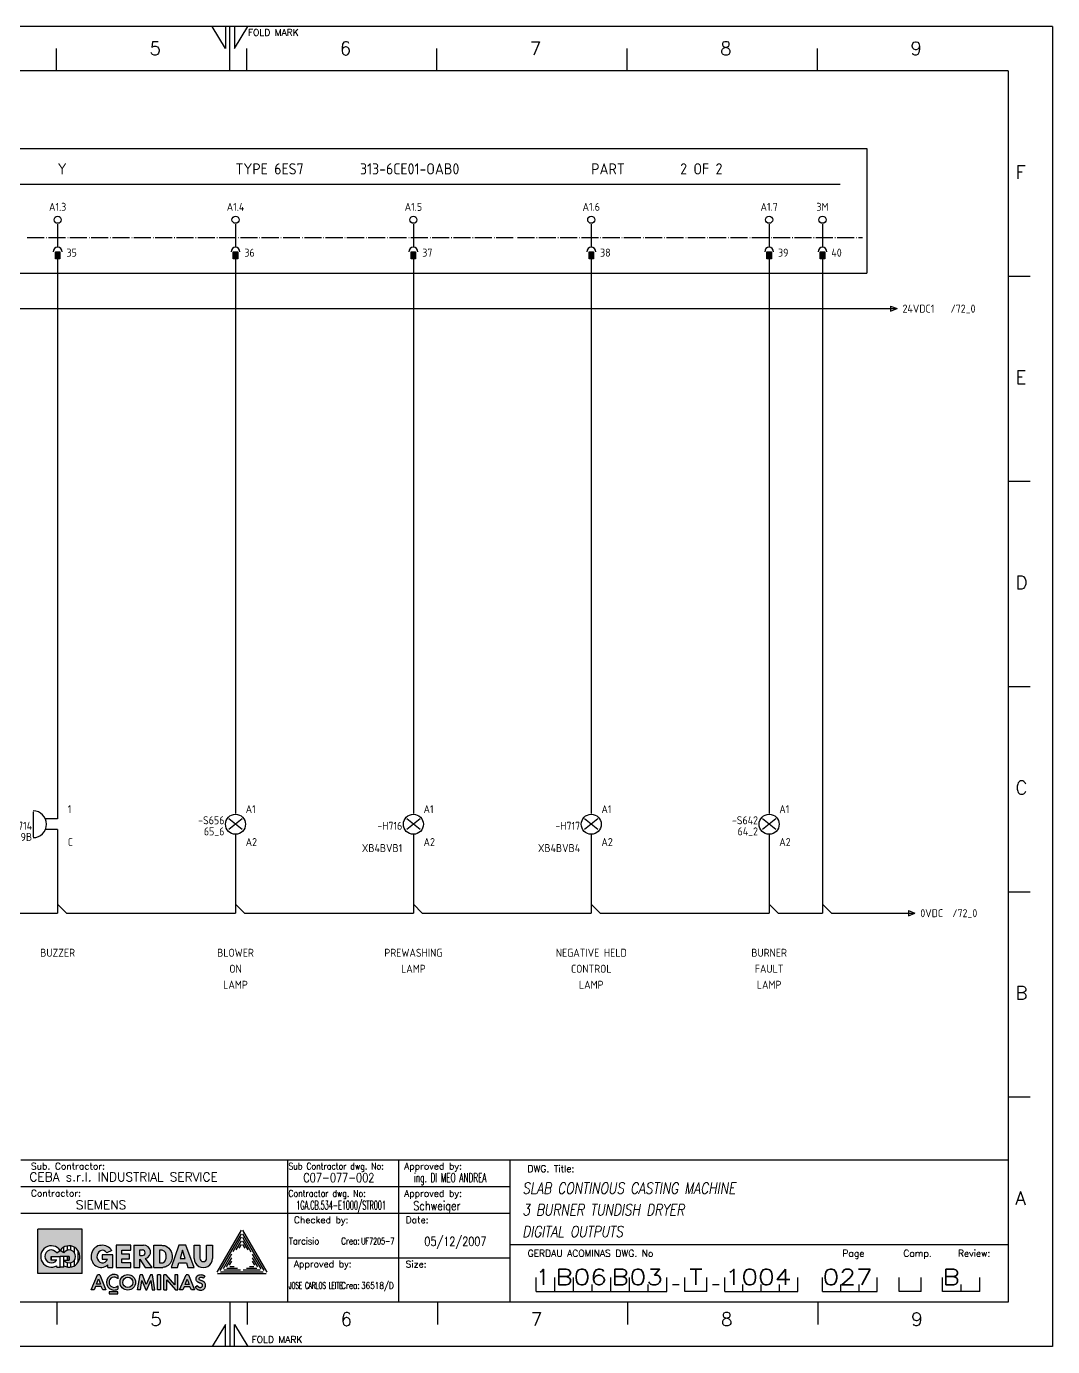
# Model space of a CAD drawing. Extents: x 520 to 940, y 6 to 303.
# Drawn here: x 709.4 to 940.2, y 6.5 to 303.5 of the extents above; entities that cross this region are included whole.
import ezdxf
from ezdxf.enums import TextEntityAlignment as Align

# ---------------------------------------------------------------- set-up
doc = ezdxf.new("R2010")
doc.units = 0
doc.header["$LTSCALE"] = 25
doc.header["$MEASUREMENT"] = 0
doc.linetypes.add('EPLANLINE7', pattern=[0])
doc.layers.get('0').update_dxf_attribs({"linetype": 'CONTINUOUS'})
for name, color, linetype in [('AUTOCONNECTING', 2, 'CONTINUOUS'), ('DESIG_', 3, 'CONTINUOUS'), ('FORM_1', 7, 'CONTINUOUS'), ('FORM_2', 4, 'CONTINUOUS'), ('FORM_3', 6, 'CONTINUOUS'), ('FORM_4', 1, 'CONTINUOUS'), ('MORSETTI', 7, 'CONTINUOUS'), ('RIF_', 7, 'CONTINUOUS'), ('SEF', 5, 'CONTINUOUS'), ('SIMBOLO', 4, 'CONTINUOUS'), ('TESTI', 7, 'CONTINUOUS'), ('TESTO', 5, 'CONTINUOUS')]:
    doc.layers.add(name, color=color, linetype=linetype)
doc.styles.add('ROMANS', font='romans.shx', dxfattribs={"width": 0.7, "oblique": 10, "height": 4})
doc.styles.get("Standard").update_dxf_attribs({"font": 'isocp.shx'})

# ---------------------------------------------------------------- blocks, each defined once
blk = doc.blocks.new('Format A3')
at = {"layer": 'FORM_1'}
h = blk.add_hatch(color=256, dxfattribs=at)
edge = h.paths.add_edge_path()
edge.add_line((217.87, 22.79), (217.87, 17.78))
edge.add_line((217.87, 17.78), (219.92, 17.78))
edge.add_spline(control_points=[(219.92, 17.78), (220.24, 17.85), (220.98, 18), (221.84, 18.93), (222.13, 20.2), (221.81, 21.63), (220.8, 22.71), (219.89, 22.77), (219.58, 22.79)], knot_values=[0, 0, 0, 0, 0.968333, 2.238245, 3.514092, 4.752916, 6.526982, 7.43734, 7.43734, 7.43734, 7.43734], degree=3, periodic=0)
edge.add_line((219.58, 22.79), (217.87, 22.79))
edge = h.paths.add_edge_path(flags=16)
edge.add_spline(control_points=[(219.59, 21.67), (219.7, 21.66), (220.06, 21.63), (220.6, 21.16), (220.68, 20.32), (220.63, 19.48), (220.1, 18.85), (219.69, 18.84), (219.58, 18.84)], knot_values=[0, 0, 0, 0, 0.326882, 1.089251, 1.872602, 2.763575, 3.625522, 3.966209, 3.966209, 3.966209, 3.966209], degree=3, periodic=0)
edge.add_line((219.58, 18.84), (219.17, 18.84))
edge.add_line((219.17, 18.84), (219.17, 21.67))
edge.add_line((219.17, 21.67), (219.59, 21.67))
h.paths.add_polyline_path([(223.55, 22.79), (221.81, 17.78), (223.19, 17.78), (223.48, 18.84), (225.23, 18.84), (225.54, 17.78), (226.94, 17.78), (225.11, 22.79)])
h.paths.add_polyline_path([(224.33, 21.67), (224.94, 19.81), (223.79, 19.81)], flags=16)
h.paths.add_polyline_path([(228.25, 22.79), (226.96, 22.79), (226.97, 19.8, 0.995265), (231.07, 19.81), (231.07, 22.79), (229.77, 22.79), (229.77, 19.87, -1), (228.25, 19.87)])
h.paths.add_polyline_path([(215.57, 22.79), (213.43, 22.79), (213.43, 17.78), (214.72, 17.78), (214.72, 19.66), (215.93, 17.78), (217.52, 17.78), (216.02, 19.84, 0.906396)])
h.paths.add_polyline_path([(215.29, 20.49), (214.72, 20.5), (214.72, 21.75), (215.31, 21.75, -1.017604)], flags=16)
h.paths.add_polyline_path([(209.42, 22.79), (209.42, 17.78), (212.73, 17.78), (212.73, 18.83), (210.73, 18.83), (210.73, 19.76), (212.41, 19.76), (212.41, 20.8), (210.73, 20.8), (210.73, 21.67), (212.73, 21.67), (212.73, 22.79)])
edge = h.paths.add_edge_path()
edge.add_ellipse((206.05, 20.28), major_axis=(0, -2.49), ratio=0.91559, start_angle=180.5657, end_angle=401.2517)
edge.add_line((207.56, 18.41), (207.56, 17.78))
edge.add_line((207.56, 17.78), (208.68, 17.78))
edge.add_line((208.68, 17.78), (208.68, 20.66))
edge.add_line((208.68, 20.66), (206.26, 20.66))
edge.add_line((206.26, 20.66), (206.26, 19.69))
edge.add_line((206.26, 19.69), (207.49, 19.69))
edge.add_ellipse((206.34, 20.25), major_axis=(0, -1.41), ratio=0.88785, start_angle=126.9107, end_angle=426.8029, ccw=False)
edge.add_line((207.34, 21.09), (208.41, 21.6))
edge.add_arc((206.36, 20.45), 2.34, 29.2872, 98.191)
h.paths.add_polyline_path([(205.74, 16.12), (205.19, 16.12), (203.77, 12.78), (204.46, 12.78), (204.76, 13.48), (206.07, 13.48), (206.44, 12.78), (207.11, 12.79)])
h.paths.add_polyline_path([(205.46, 15.22), (205.93, 14.01), (204.97, 14.01)], flags=16)
h.paths.add_polyline_path([(209.78, 12.92), (209.78, 13.66, -2.423597), (209.78, 15.28), (209.78, 16.02, 1.652966)])
h.paths.add_polyline_path([(210.29, 14.45, 1), (213.8, 14.45, 1)])
h.paths.add_polyline_path([(213.19, 14.45, -1), (210.89, 14.45, -1)], flags=16)
h.paths.add_polyline_path([(215.31, 16.12), (214.82, 16.12), (214.22, 12.78), (214.87, 12.78), (215.21, 14.84), (216.1, 12.73), (216.28, 12.73), (217.19, 14.84), (217.49, 12.78), (218.15, 12.78), (217.6, 16.12), (217.12, 16.12), (216.2, 13.99)])
h.paths.add_polyline_path([(219.4, 16.12), (218.75, 16.12), (218.75, 12.78), (219.4, 12.78)])
h.paths.add_polyline_path([(220.16, 12.78), (220.81, 12.78), (220.81, 15.04), (222.79, 12.78), (223.3, 12.78), (223.3, 16.12), (222.65, 16.12), (222.65, 13.88), (220.68, 16.12), (220.16, 16.12)])
h.paths.add_polyline_path([(225.66, 16.12), (225.13, 16.12), (223.7, 12.77), (224.39, 12.77), (224.69, 13.47), (226, 13.47), (226.37, 12.77), (227.04, 12.77)])
h.paths.add_polyline_path([(225.39, 15.2), (225.86, 14), (224.9, 14)], flags=16)
edge = h.paths.add_edge_path()
edge.add_spline(control_points=[(229.42, 15.81), (229.38, 15.84), (229.32, 15.89), (229.21, 15.96), (229.1, 16.02), (228.95, 16.09), (228.79, 16.14), (228.58, 16.18), (228.37, 16.18), (228.14, 16.15), (227.97, 16.08), (227.8, 16), (227.66, 15.88), (227.54, 15.75), (227.47, 15.59), (227.4, 15.42), (227.39, 15.24), (227.4, 15.04), (227.44, 14.85), (227.57, 14.66), (227.73, 14.54), (227.92, 14.42), (228.08, 14.35), (228.25, 14.29), (228.42, 14.23), (228.59, 14.16), (228.73, 14.07), (228.81, 13.98), (228.85, 13.89), (228.87, 13.78), (228.86, 13.67), (228.81, 13.54), (228.72, 13.42), (228.56, 13.32), (228.37, 13.29), (228.2, 13.3), (228.07, 13.34), (227.98, 13.38), (227.9, 13.44), (227.81, 13.5), (227.72, 13.6), (227.68, 13.69), (227.64, 13.74)], knot_values=[0, 0, 0, 0, 0.129897, 0.252239, 0.381983, 0.506097, 0.749316, 0.87783, 1.167741, 1.365595, 1.552935, 1.738999, 1.918105, 2.09238, 2.269928, 2.449255, 2.632957, 2.790606, 3.065835, 3.193419, 3.483878, 3.653535, 3.853782, 4.021202, 4.182707, 4.402789, 4.570564, 4.668988, 4.759204, 4.855589, 5.007336, 5.095097, 5.270281, 5.443299, 5.63607, 5.844858, 5.950481, 6.046454, 6.146081, 6.249423, 6.351995, 6.544354, 6.544354, 6.544354, 6.544354], degree=3, periodic=0)
edge.add_line((227.64, 13.74), (227.22, 13.33))
edge.add_spline(control_points=[(227.22, 13.33), (227.25, 13.3), (227.3, 13.21), (227.44, 13.06), (227.61, 12.91), (227.84, 12.8), (228.04, 12.73), (228.25, 12.7), (228.44, 12.69), (228.72, 12.72), (228.99, 12.82), (229.25, 13.03), (229.41, 13.25), (229.53, 13.57), (229.55, 13.89), (229.48, 14.23), (229.32, 14.44), (229.15, 14.58), (228.98, 14.67), (228.78, 14.76), (228.59, 14.83), (228.39, 14.91), (228.2, 15), (228.05, 15.18), (228.07, 15.39), (228.2, 15.54), (228.35, 15.61), (228.48, 15.63), (228.66, 15.63), (228.84, 15.57), (228.98, 15.46), (229.05, 15.4), (229.08, 15.37)], knot_values=[0, 0, 0, 0, 0.131114, 0.305389, 0.623258, 0.772631, 1.083491, 1.243018, 1.425854, 1.654083, 2.072988, 2.274716, 2.662927, 2.870188, 3.280959, 3.591243, 3.888658, 4.0589, 4.248032, 4.476436, 4.699919, 4.85554, 5.137678, 5.317889, 5.513624, 5.728226, 5.888869, 5.979085, 6.142909, 6.403998, 6.552706, 6.676571, 6.676571, 6.676571, 6.676571], degree=3, periodic=0)
edge.add_line((229.08, 15.37), (229.42, 15.81))
h.paths.add_polyline_path([(207.88, 12.33), (207.88, 11.83), (209.78, 11.83), (209.79, 12.33)])
h.paths.add_polyline_path([(201.77, 26.45), (191.77, 26.45), (191.77, 16.45), (201.77, 16.45)])
h.paths.add_polyline_path([(197.64, 18.19), (197.64, 17.87), (196.84, 17.87), (196.04, 17.87), (196.04, 18.19, -2.312045), (196.84, 21.6, -2.312045)], flags=16)
h.paths.add_polyline_path([(197.64, 19.43), (198.44, 19.43), (198.44, 20.27), (196.84, 20.27), (194.84, 20.27), (194.84, 19.43), (196.04, 19.43, -3.248328), (196.05, 21.08), (196.84, 21.6), (197.62, 21.08, -3.248328)], flags=0)
for p, q in [((420, 297), (0, 297)), ((234, 292), (231, 297)), ((234, 297), (234, 292)), ((235, 287), (235, 297)), ((236, 292), (239, 297)), ((236, 297), (236, 292)), ((420, 297), (420, 0)), ((195.93, 292), (195.93, 287)), ((238.7, 292), (238.7, 287)), ((281.48, 292), (281.48, 287)), ((324.26, 292), (324.26, 287)), ((367.03, 292), (367.03, 287)), ((410, 240.83), (415, 240.83)), ((410, 194.66), (415, 194.66)), ((410, 148.5), (415, 148.5)), ((410, 102.33), (415, 102.33)), ((410, 56.17), (415, 56.17)), ((248, 30), (248, 42)), ((273, 10), (273, 42)), ((188.01, 36), (298, 36)), ((191.77, 16.45), (191.77, 26.45)), ((201.77, 26.45), (191.77, 26.45)), ((201.77, 16.45), (201.77, 26.45)), ((237.53, 26.19), (232.06, 16.71)), ((237.53, 25.39), (232.76, 17.12)), ((237.53, 24.59), (235.65, 21.33)), ((237.53, 23.79), (236.34, 21.73)), ((237.83, 26.19), (243.31, 16.71)), ((237.83, 25.39), (242.62, 17.11)), ((237.83, 24.59), (239.72, 21.33)), ((237.83, 23.79), (239.03, 21.73)), ((196.04, 21.07), (196.84, 21.6)), ((197.64, 21.07), (196.84, 21.6)), ((197.64, 21.07), (197.64, 22.35)), ((198.44, 21.68), (198.44, 22.64)), ((199.24, 21.68), (199.24, 22.64)), ((200.04, 21.11), (200.04, 22.35)), ((200.84, 18.94), (200.84, 21.6)), ((208.41, 21.6), (207.34, 21.09)), ((209.42, 22.79), (209.42, 17.78)), ((212.73, 22.79), (209.42, 22.79)), ((210.73, 20.8), (210.73, 21.67)), ((210.73, 21.67), (212.73, 21.67)), ((212.41, 20.8), (210.73, 20.8)), ((212.41, 19.76), (212.41, 20.8)), ((212.73, 21.67), (212.73, 22.79)), ((213.43, 22.79), (213.43, 17.78)), ((213.43, 22.79), (215.57, 22.79)), ((214.72, 20.5), (214.72, 21.75)), ((214.72, 21.75), (215.31, 21.75)), ((217.87, 17.78), (217.87, 22.79)), ((217.87, 22.79), (219.58, 22.79)), ((223.55, 22.79), (221.81, 17.78)), ((225.11, 22.79), (223.55, 22.79)), ((224.33, 21.67), (223.79, 19.81)), ((224.94, 19.81), (224.33, 21.67)), ((226.94, 17.78), (225.11, 22.79)), ((226.97, 19.83), (226.96, 22.79)), ((226.96, 22.79), (228.25, 22.79)), ((228.25, 22.79), (228.25, 19.87)), ((229.77, 19.87), (229.77, 22.79)), ((229.77, 22.79), (231.07, 22.79)), ((231.07, 22.79), (231.07, 19.81)), ((237.53, 22.99), (237.04, 22.13)), ((237.83, 22.99), (238.33, 22.13)), ((298, 23), (410, 23)), ((194.84, 20.27), (196.84, 20.27)), ((194.84, 20.27), (196.84, 20.27)), ((194.84, 19.43), (194.84, 20.27)), ((194.84, 20.27), (194.84, 19.43)), ((196.04, 19.43), (194.84, 19.43)), ((196.04, 17.87), (196.04, 18.19)), ((196.04, 17.87), (196.84, 17.87)), ((196.84, 17.87), (196.84, 20.27)), ((198.84, 20.27), (196.84, 20.27)), ((198.84, 20.27), (196.84, 20.27)), ((197.64, 17.87), (196.84, 17.87)), ((197.64, 17.87), (197.64, 20.27)), ((197.64, 19.43), (198.84, 19.43)), ((197.64, 17.87), (197.64, 18.19)), ((198.44, 19.43), (198.44, 20.27)), ((198.44, 17.9), (198.44, 18.86)), ((198.84, 20.27), (198.84, 19.43)), ((198.84, 19.43), (198.84, 20.27)), ((199.24, 17.9), (199.24, 18.86)), ((200.04, 18.19), (200.04, 19.43)), ((208.68, 20.66), (206.26, 20.66)), ((206.26, 20.66), (206.26, 19.69)), ((206.26, 19.69), (207.49, 19.69)), ((207.56, 17.78), (207.56, 18.41)), ((208.68, 17.78), (208.68, 20.66)), ((210.73, 18.83), (210.73, 19.76)), ((210.73, 19.76), (212.41, 19.76)), ((212.73, 18.83), (210.73, 18.83)), ((212.73, 17.78), (212.73, 18.83)), ((214.72, 20.5), (215.31, 20.49)), ((214.72, 19.66), (215.93, 17.78)), ((214.72, 17.78), (214.72, 19.66)), ((217.52, 17.78), (216.02, 19.84)), ((223.19, 17.78), (223.48, 18.84)), ((223.48, 18.84), (225.23, 18.84)), ((223.79, 19.81), (224.94, 19.81)), ((225.23, 18.84), (225.54, 17.78)), ((235.33, 20.78), (233.45, 17.52)), ((235.33, 19.98), (234.14, 17.92)), ((235.33, 19.18), (234.84, 18.32)), ((234.98, 18.05), (235.98, 18.05)), ((239.39, 18.05), (240.39, 18.05)), ((240.04, 20.78), (241.92, 17.51)), ((240.04, 19.98), (241.23, 17.91)), ((240.04, 19.18), (240.54, 18.31)), ((248, 20), (298, 20)), ((201.77, 16.45), (191.77, 16.45)), ((203.77, 12.78), (205.19, 16.12)), ((204.97, 14.01), (205.46, 15.22)), ((205.74, 16.12), (205.19, 16.12)), ((205.46, 15.22), (205.93, 14.01)), ((205.74, 16.12), (207.11, 12.79)), ((207.56, 17.78), (208.68, 17.78)), ((209.42, 17.78), (212.73, 17.78)), ((209.78, 16.02), (209.78, 15.23)), ((213.43, 17.78), (214.72, 17.78)), ((214.22, 12.78), (214.82, 16.12)), ((215.31, 16.12), (214.82, 16.12)), ((216.2, 13.99), (215.31, 16.12)), ((215.93, 17.78), (217.52, 17.78)), ((217.12, 16.12), (216.2, 13.99)), ((217.6, 16.12), (217.12, 16.12)), ((218.15, 12.78), (217.6, 16.12)), ((217.87, 17.78), (219.92, 17.78)), ((218.75, 12.78), (218.75, 16.12)), ((219.4, 16.12), (218.75, 16.12)), ((219.4, 16.12), (219.4, 12.78)), ((220.16, 12.79), (220.16, 16.12)), ((220.68, 16.12), (220.16, 16.12)), ((222.65, 13.88), (220.68, 16.12)), ((220.81, 15.04), (222.79, 12.78)), ((220.81, 12.78), (220.81, 15.04)), ((221.81, 17.78), (223.19, 17.78)), ((222.65, 16.12), (222.65, 13.88)), ((223.3, 16.12), (222.65, 16.12)), ((223.3, 12.78), (223.3, 16.12)), ((223.7, 12.77), (225.13, 16.12)), ((224.9, 14), (225.39, 15.2)), ((225.66, 16.12), (225.13, 16.12)), ((225.39, 15.2), (225.86, 14)), ((225.54, 17.78), (226.94, 17.78)), ((225.66, 16.12), (227.04, 12.77)), ((229.08, 15.36), (229.42, 15.81)), ((232.21, 16.45), (243.16, 16.45)), ((232.9, 16.85), (242.47, 16.85)), ((233.6, 17.25), (237.37, 17.25)), ((234.29, 17.65), (236.67, 17.65)), ((238, 17.25), (241.77, 17.25)), ((238.7, 17.65), (241.08, 17.65)), ((204.46, 12.78), (203.77, 12.78)), ((204.76, 13.48), (204.46, 12.78)), ((206.07, 13.48), (204.76, 13.48)), ((205.93, 14.01), (204.97, 14.01)), ((206.44, 12.78), (206.07, 13.48)), ((207.11, 12.79), (206.44, 12.78)), ((207.88, 12.33), (207.88, 11.83)), ((209.79, 12.33), (207.88, 12.33)), ((209.78, 13.66), (209.78, 12.9)), ((209.78, 11.83), (209.79, 12.33)), ((214.87, 12.78), (214.22, 12.78)), ((214.87, 12.78), (215.21, 14.84)), ((215.21, 14.84), (216.1, 12.73)), ((216.1, 12.73), (216.28, 12.73)), ((216.28, 12.73), (217.19, 14.84)), ((217.19, 14.84), (217.49, 12.78)), ((217.49, 12.78), (218.15, 12.78)), ((219.4, 12.78), (218.75, 12.78)), ((220.16, 12.78), (220.81, 12.78)), ((222.79, 12.78), (223.3, 12.78)), ((224.39, 12.77), (223.7, 12.77)), ((224.69, 13.47), (224.39, 12.77)), ((226, 13.47), (224.69, 13.47)), ((225.86, 14), (224.9, 14)), ((226.37, 12.77), (226, 13.47)), ((227.04, 12.77), (226.37, 12.77)), ((227.22, 13.33), (227.64, 13.74)), ((196.11, 10), (196.11, 5)), ((207.88, 11.83), (209.78, 11.83)), ((235, 10), (235, 0)), ((238.89, 10), (238.89, 5)), ((281.66, 10), (281.66, 5)), ((324.44, 10), (324.44, 5)), ((367.22, 10), (367.22, 5)), ((234, 5), (231, 0)), ((234, 0), (234, 5)), ((236, 5), (239, 0)), ((236, 0), (236, 5)), ((420, 0), (0, 0))]:
    blk.add_line(p, q, dxfattribs=at)
blk.add_lwpolyline([(219.59, 21.67), (219.17, 21.67), (219.17, 18.84), (219.58, 18.84)], dxfattribs=at)
for radius in [1.75, 1.15]:
    blk.add_circle((212.04, 14.45), radius, dxfattribs=at)
for centre, radius, start, end in [((194.84, 20.27), 2.4, 33.5573, 300), ((194.84, 20.27), 1.46, 33.5573, 325.1132), ((198.84, 20.27), 2.4, 240, 146.4427), ((198.84, 20.27), 1.46, 214.8868, 146.4427), ((206.36, 20.45), 2.34, 29.2872, 98.191), ((215.31, 21.12), 0.633, 270, 90), ((215.65, 21.29), 1.5, 284.2434, 92.9996), ((229.02, 19.82), 2.05, 179.8525, 0.1475), ((229.01, 19.87), 0.761, 180, 0), ((208.97, 14.47), 1.75, 62.3456, 297.6544), ((208.97, 14.47), 1.15, 44.8431, 315.1569)]:
    blk.add_arc(centre, radius, start, end, dxfattribs=at)
for centre, major_axis, ratio, start_param, end_param in [((206.05, 20.28), (0, -2.49), 0.91559, 3.151467, 7.003163), ((206.34, 20.25), (0, -1.41), 0.88785, 2.21501, 7.449115)]:
    blk.add_ellipse(centre, major_axis=major_axis, ratio=ratio, start_param=start_param, end_param=end_param, dxfattribs=at)
for points in [[(219.58, 22.79), (220.48, 22.65), (221.76, 21.42), (222.04, 20.21), (221.73, 18.97), (220.84, 18.07), (219.92, 17.78)], [(219.58, 18.84), (219.91, 18.87), (220.52, 19.48), (220.66, 20.37), (220.5, 21.13), (219.91, 21.62), (219.59, 21.67)], [(227.22, 13.33), (227.3, 13.23), (227.41, 13.09), (227.66, 12.89), (227.79, 12.82), (228.09, 12.73), (228.24, 12.7), (228.43, 12.7), (228.65, 12.72), (229.04, 12.87), (229.2, 13), (229.43, 13.31), (229.5, 13.51), (229.53, 13.92), (229.46, 14.22), (229.28, 14.46), (229.15, 14.57), (228.99, 14.66), (228.78, 14.76), (228.57, 14.84), (228.43, 14.9), (228.18, 15.03), (228.07, 15.18), (228.09, 15.37), (228.22, 15.54), (228.37, 15.61), (228.46, 15.63), (228.62, 15.63), (228.87, 15.54), (228.99, 15.45), (229.08, 15.37)], [(227.64, 13.74), (227.75, 13.58), (227.81, 13.5), (227.9, 13.44), (227.98, 13.38), (228.07, 13.35), (228.17, 13.31), (228.38, 13.3), (228.56, 13.33), (228.71, 13.43), (228.82, 13.57), (228.85, 13.65), (228.86, 13.8), (228.84, 13.89), (228.8, 13.98), (228.74, 14.05), (228.6, 14.15), (228.4, 14.23), (228.25, 14.29), (228.09, 14.35), (227.91, 14.43), (227.76, 14.52), (227.54, 14.71), (227.47, 14.81), (227.4, 15.08), (227.39, 15.24), (227.41, 15.42), (227.47, 15.59), (227.55, 15.75), (227.66, 15.88), (227.8, 15.99), (227.97, 16.08), (228.14, 16.14), (228.34, 16.17), (228.63, 16.17), (228.75, 16.14), (228.99, 16.07), (229.1, 16.02), (229.21, 15.96), (229.31, 15.89), (229.42, 15.81)]]:
    blk.add_spline(points, degree=3, dxfattribs=at)
at = {"layer": 'FORM_3'}
for p, q in [((410, 287), (25, 287)), ((410, 287), (410, 10)), ((410, 10), (25, 10))]:
    blk.add_line(p, q, dxfattribs=at)
at = {"layer": 'FORM_4'}
for p, q in [((188.01, 42), (410, 42)), ((298, 10), (298, 42)), ((188.01, 30), (298, 30)), ((248, 10), (248, 30)), ((303.88, 12.42), (303.88, 15.51)), ((308.08, 12.42), (308.08, 15.51)), ((312.28, 12.42), (312.28, 15.51)), ((320.68, 12.42), (320.68, 15.51)), ((324.88, 12.42), (324.88, 15.51)), ((333.28, 12.42), (333.28, 15.51)), ((337.28, 12.42), (337.28, 15.51)), ((342.28, 12.42), (342.28, 15.51)), ((346.28, 12.42), (346.28, 15.51)), ((362.68, 12.42), (362.68, 15.51)), ((368.28, 12.42), (368.28, 15.51)), ((380.58, 12.42), (380.58, 15.51)), ((385.48, 12.42), (385.48, 15.51)), ((390.48, 12.42), (390.48, 15.51)), ((395.28, 12.42), (395.28, 15.51)), ((403.68, 12.42), (403.68, 15.51)), ((303.88, 12.42), (333.28, 12.42)), ((316.48, 12.42), (316.48, 13.97)), ((316.48, 12.42), (316.48, 13.97)), ((329.08, 12.42), (329.08, 13.97)), ((334.53, 13.97), (336.06, 13.97)), ((342.28, 12.42), (337.28, 12.42)), ((343.53, 13.97), (345.03, 13.97)), ((346.28, 12.42), (346.28, 13.97)), ((346.28, 12.42), (362.68, 12.42)), ((350.38, 12.42), (350.38, 13.97)), ((354.48, 12.42), (354.48, 13.97)), ((358.58, 12.42), (358.58, 13.97)), ((368.28, 12.42), (380.58, 12.42)), ((372.38, 12.42), (372.38, 13.97)), ((376.48, 12.42), (376.48, 13.97)), ((390.48, 12.42), (385.48, 12.42)), ((399.13, 12.42), (395.28, 12.42)), ((403.68, 12.42), (399.13, 12.42)), ((399.48, 12.42), (399.48, 13.97))]:
    blk.add_line(p, q, dxfattribs=at)
at = {"layer": 'FORM_1', "style": 'ROMANS'}
for p in [(239.05, 294.88), (239.88, 0.84)]:
    blk.add_text('FOLD MARK', height=1.5, dxfattribs=at).set_placement(p)
at = {"layer": 'FORM_2', "style": 'ROMANS'}
for s, p in [('Sub. Contractor:', (190.24, 39.84)), ('Approved by:', (274.17, 39.84)), ('DWG. Title:', (301.92, 39.27)), ('Contractor:', (190.24, 33.75)), ('Approved by:', (274.17, 33.72)), ('Checked by:', (249.38, 27.74)), ('Date:', (274.53, 27.74)), ('GERDAU ACOMINAS DWG. No', (301.96, 20.23)), ('Page', (372.75, 20.23)), ('Comp.', (386.46, 20.23)), ('Review:', (398.72, 20.23)), ('Approved by:', (249.38, 17.83)), ('Size:', (274.53, 17.79))]:
    blk.add_text(s, height=1.5, dxfattribs=at).set_placement(p)
for s, width, p in [('Sub Contractor dwg. No:', 0.85, (248.15, 39.84)), ('Contractor dwg. No:', 0.85, (248.15, 33.72)), ('Crea:', 0.8, (260.02, 23)), ('Crea:', 0.8, (260.02, 13))]:
    blk.add_text(s, height=1.5, dxfattribs=dict(at, width=width)).set_placement(p)
at = {"layer": 'FORM_2', "style": 'ROMANS', "flags": 4}
for tag, p in [('21', (189.91, 37.18)), ('18', (189.91, 30.89))]:
    blk.add_attdef(tag, p, '', height=2, dxfattribs=at)
at = {"layer": 'FORM_2', "color": 4, "style": 'ROMANS', "width": 0.8, "flags": 4}
for tag, p in [('22', (251.5, 37)), ('19', (251.5, 30.8)), ('24', (278.73, 22.67))]:
    blk.add_attdef(tag, p, '', height=2, dxfattribs=at)
at = {"layer": 'FORM_2', "style": 'ROMANS', "flags": 4}
for tag, p, height, width in [('23', (276.41, 37.01), 2, 0.8), ('20', (276.22, 30.68), 2, 0.8), ('14', (248.25, 23), 1.5, 0.9), ('15', (264.49, 22.98), 1.5, 0.8), ('16', (248.25, 13), 1.5, 0.9), ('17', (264.49, 12.98), 1.5, 0.8)]:
    blk.add_attdef(tag, p, '', height=height, dxfattribs=dict(at, width=width))
at = {"layer": 'FORM_4', "style": 'ROMANS'}
for s, p in [('5', (216.92, 290.56)), ('6', (259.7, 290.56)), ('7', (302.47, 290.56)), ('8', (345.25, 290.56)), ('9', (388.03, 290.56)), ('F', (411.64, 262.73)), ('E', (411.64, 216.57)), ('D', (411.64, 170.4)), ('C', (411.64, 124.24)), ('B', (411.64, 78.07)), ('A', (411.64, 31.9)), ('5', (217.1, 4.65)), ('6', (259.88, 4.65)), ('7', (302.66, 4.65)), ('8', (345.43, 4.65)), ('9', (388.21, 4.65))]:
    blk.add_text(s, height=3, dxfattribs=at).set_placement(p)
at = {"layer": 'FORM_4', "color": 1, "style": 'ROMANS', "oblique": 10, "width": 0.8, "flags": 4}
for tag, p in [('11', (300.77, 34.39)), ('12', (300.77, 29.5)), ('13', (300.77, 24.62))]:
    blk.add_attdef(tag, p, '', height=2.5, dxfattribs=at)
at = {"layer": 'FORM_4', "color": 1, "style": 'ROMANS', "flags": 2}
blk.add_attdef('25', (279.66, 12.25), '', height=5, dxfattribs=at)
at = {"layer": 'FORM_4', "style": 'ROMANS', "width": 1.25, "flags": 4}
for tag, p in [('1', (303.88, 13.92)), ('3', (312.28, 13.92)), ('5', (324.88, 13.92)), ('7', (346.28, 13.92)), ('10', (395.28, 13.92))]:
    blk.add_attdef(tag, p, '', height=3.5, dxfattribs=at)
for tag, p in [('2', (310.18, 13.92)), ('4', (322.78, 13.92)), ('6', (339.78, 13.92)), ('9', (387.98, 13.92))]:
    blk.add_attdef(tag, text='', height=3.5, dxfattribs=at).set_placement(p, align=Align.CENTER)
at = {"layer": 'FORM_4', "color": 1, "style": 'ROMANS', "width": 1.25, "flags": 4}
blk.add_attdef('8', (368.28, 13.92), '', height=3.5, dxfattribs=at)
blk = doc.blocks.new('SO304')
at = {"layer": 'TESTI', "color": 2, "linetype": 'EPLANLINE7'}
blk.add_line((0, 3), (0, 0), dxfattribs=at)
blk.add_circle((0, 4), 0.8, dxfattribs=at)
blk = doc.blocks.new('31_0_IEC_WUPI')
at = {"layer": 'TESTI', "color": 3, "linetype": 'EPLANLINE7'}
for p, q in [((0, 4), (0, 2)), ((-0.5, 0.8), (0.5, 0.8)), ((-0.5, -0.8), (-0.5, 0.8)), ((0.5, 0.8), (0.5, -0.8)), ((0.5, -0.8), (-0.5, -0.8))]:
    blk.add_line(p, q, dxfattribs=at)
blk.add_arc((0, 0.8), 1, 0, 180, dxfattribs=at)
blk.add_solid([(-0.5, -0.8), (0.5, -0.8), (-0.5, 0.8), (0.5, 0.8)], dxfattribs=at)
blk = doc.blocks.new('118_0_IEC_WUPI')
at = {"layer": 'TESTI', "color": 3, "linetype": 'EPLANLINE7'}
for p, q in [((0, 4), (0, 1.2)), ((-5.5, 2.8), (-5.5, -2.8)), ((0, 1.2), (-2.8, 1.2)), ((0, -1.2), (-2.8, -1.2)), ((0, -1.2), (0, -4))]:
    blk.add_line(p, q, dxfattribs=at)
blk.add_arc((-5.5, 0), 3, 270, 90, dxfattribs=at)
blk = doc.blocks.new('SO264')
at = {"layer": 'TESTI', "color": 2, "linetype": 'EPLANLINE7'}
for p, q in [((-2, 0), (0, 0)), ((0, 2), (0, 0)), ((0, 2), (2, 0))]:
    blk.add_line(p, q, dxfattribs=at)
blk = doc.blocks.new('46_0_IEC_WUPI')
at = {"layer": 'TESTI', "color": 3, "linetype": 'EPLANLINE7'}
for p, q in [((0, 4), (0, 2.4)), ((1.5, 1.2), (-1.5, -1.2)), ((1.5, -1.2), (-1.5, 1.2)), ((0, -2.4), (0, -4))]:
    blk.add_line(p, q, dxfattribs=at)
blk.add_circle((0, 0), 2.25, dxfattribs=at)
blk = doc.blocks.new('SO284')
at = {"layer": 'TESTI', "color": 2, "linetype": 'EPLANLINE7'}
for p, q in [((-1.175, 0), (0.675, 0)), ((-0.675, 0.575), (0.8, 0)), ((-0.675, 0.575), (-0.675, -0.575)), ((-0.675, -0.575), (0.8, 0))]:
    blk.add_line(p, q, dxfattribs=at)

msp = doc.modelspace()

# ---------------------------------------------------------------- linework, layer by layer
at = {"layer": 'AUTOCONNECTING', "color": 2, "linetype": 'EPLANLINE7'}
for p, q in [((716.43, 255.96), (716.43, 255.96)), ((756.43, 255.96), (756.43, 255.96)), ((796.43, 255.96), (796.43, 255.96)), ((836.43, 255.96), (836.43, 255.96)), ((876.43, 255.96), (876.43, 255.96)), ((888.43, 255.96), (888.43, 255.96)), ((716.43, 251.96), (716.43, 127.96)), ((756.43, 251.96), (756.43, 127.96)), ((796.43, 251.96), (796.43, 127.96)), ((836.43, 251.96), (836.43, 127.96)), ((876.43, 251.96), (876.43, 127.96)), ((888.43, 251.96), (888.43, 105.96)), ((586.43, 239.96), (904.43, 239.96)), ((716.43, 119.96), (716.43, 105.96)), ((756.43, 119.96), (756.43, 105.96)), ((796.43, 119.96), (796.43, 105.96)), ((836.43, 119.96), (836.43, 105.96)), ((876.43, 119.96), (876.43, 105.96)), ((678.43, 103.96), (714.43, 103.96)), ((718.43, 103.96), (754.43, 103.96)), ((758.43, 103.96), (794.43, 103.96)), ((798.43, 103.96), (834.43, 103.96)), ((838.43, 103.96), (874.43, 103.96)), ((878.43, 103.96), (886.43, 103.96)), ((890.43, 103.96), (908.43, 103.96))]:
    msp.add_line(p, q, dxfattribs=at)
at = {"layer": 'SIMBOLO', "color": 1, "linetype": 'EPLANLINE7'}
for p, q in [((574.43, 275.96), (898.43, 275.96)), ((898.43, 275.96), (898.43, 247.96)), ((574.43, 247.96), (898.43, 247.96))]:
    msp.add_line(p, q, dxfattribs=at)
at = {"layer": 'TESTI', "color": 0, "linetype": 'EPLANLINE7'}
msp.add_line((580.43, 267.96), (892.43, 267.96), dxfattribs=at)
at = {"layer": 'TESTI', "color": 1, "linetype": 'EPLANLINE7'}
for p, q in [((709.61, 255.96), (713.43, 255.96)), ((713.91, 255.96), (714.01, 255.96)), ((714.41, 255.96), (718.23, 255.96)), ((718.71, 255.96), (718.81, 255.96)), ((719.18, 255.96), (723.03, 255.96)), ((723.51, 255.96), (723.61, 255.96)), ((723.98, 255.96), (727.81, 255.96)), ((728.28, 255.96), (728.38, 255.96)), ((728.78, 255.96), (732.61, 255.96)), ((733.08, 255.96), (733.18, 255.96)), ((733.56, 255.96), (737.41, 255.96)), ((737.88, 255.96), (737.98, 255.96)), ((738.36, 255.96), (742.18, 255.96)), ((742.66, 255.96), (742.76, 255.96)), ((743.16, 255.96), (746.98, 255.96)), ((747.46, 255.96), (747.56, 255.96)), ((747.93, 255.96), (751.78, 255.96)), ((752.26, 255.96), (752.36, 255.96)), ((752.73, 255.96), (756.56, 255.96)), ((757.06, 255.96), (757.13, 255.96)), ((757.53, 255.96), (761.36, 255.96)), ((761.83, 255.96), (761.93, 255.96)), ((762.31, 255.96), (766.16, 255.96)), ((766.63, 255.96), (766.73, 255.96)), ((767.11, 255.96), (770.93, 255.96)), ((771.43, 255.96), (771.51, 255.96)), ((771.91, 255.96), (775.73, 255.96)), ((776.21, 255.96), (776.31, 255.96)), ((776.68, 255.96), (780.53, 255.96)), ((781.01, 255.96), (781.11, 255.96)), ((781.48, 255.96), (785.33, 255.96)), ((785.81, 255.96), (785.91, 255.96)), ((786.28, 255.96), (790.11, 255.96)), ((790.58, 255.96), (790.68, 255.96)), ((791.08, 255.96), (794.91, 255.96)), ((795.38, 255.96), (795.48, 255.96)), ((795.86, 255.96), (799.71, 255.96)), ((800.18, 255.96), (800.28, 255.96)), ((800.66, 255.96), (804.48, 255.96)), ((804.96, 255.96), (805.06, 255.96)), ((805.46, 255.96), (809.28, 255.96)), ((809.76, 255.96), (809.86, 255.96)), ((810.23, 255.96), (814.08, 255.96)), ((814.56, 255.96), (814.66, 255.96)), ((815.03, 255.96), (818.86, 255.96)), ((819.36, 255.96), (819.43, 255.96)), ((819.83, 255.96), (823.66, 255.96)), ((824.13, 255.96), (824.23, 255.96)), ((824.61, 255.96), (828.46, 255.96)), ((828.93, 255.96), (829.03, 255.96)), ((829.41, 255.96), (833.23, 255.96)), ((833.73, 255.96), (833.81, 255.96)), ((834.21, 255.96), (838.03, 255.96)), ((838.51, 255.96), (838.61, 255.96)), ((838.98, 255.96), (842.83, 255.96)), ((843.31, 255.96), (843.41, 255.96)), ((843.78, 255.96), (847.61, 255.96)), ((848.11, 255.96), (848.18, 255.96)), ((848.58, 255.96), (852.41, 255.96)), ((852.88, 255.96), (852.98, 255.96)), ((853.38, 255.96), (857.21, 255.96)), ((857.68, 255.96), (857.78, 255.96)), ((858.16, 255.96), (862.01, 255.96)), ((862.48, 255.96), (862.58, 255.96)), ((862.96, 255.96), (866.78, 255.96)), ((867.26, 255.96), (867.36, 255.96)), ((867.76, 255.96), (871.58, 255.96)), ((872.06, 255.96), (872.16, 255.96)), ((872.53, 255.96), (876.38, 255.96)), ((876.86, 255.96), (876.96, 255.96)), ((877.33, 255.96), (881.16, 255.96)), ((881.63, 255.96), (881.73, 255.96)), ((882.13, 255.96), (885.96, 255.96)), ((886.43, 255.96), (886.53, 255.96)), ((886.91, 255.96), (890.76, 255.96)), ((891.23, 255.96), (891.33, 255.96)), ((891.71, 255.96), (895.53, 255.96)), ((896.03, 255.96), (896.11, 255.96)), ((896.51, 255.96), (897.43, 255.96)), ((897.23, 255.96), (897.43, 255.96))]:
    msp.add_line(p, q, dxfattribs=at)

# ---------------------------------------------------------------- block references
ref = msp.add_blockref('Format A3', (520.17, 6.46))
ref.add_attrib('1', '1', (824.05, 20.37), dxfattribs={"layer": 'FORM_4', "height": 3.5, "style": 'ROMANS'})
ref.add_attrib('2', 'B', dxfattribs={"layer": 'FORM_4', "height": 3.5, "style": 'ROMANS', "width": 1.25}).set_placement((830.35, 20.37), align=Align.CENTER)
ref.add_attrib('3', '06', (832.45, 20.37), dxfattribs={"layer": 'FORM_4', "height": 3.5, "style": 'ROMANS', "width": 1.25})
ref.add_attrib('4', 'B', dxfattribs={"layer": 'FORM_4', "height": 3.5, "style": 'ROMANS', "width": 1.25}).set_placement((842.95, 20.37), align=Align.CENTER)
ref.add_attrib('5', '03', (845.05, 20.37), dxfattribs={"layer": 'FORM_4', "height": 3.5, "style": 'ROMANS', "width": 1.25})
ref.add_attrib('6', 'T', dxfattribs={"layer": 'FORM_4', "height": 3.5, "style": 'ROMANS', "width": 1.25}).set_placement((859.95, 20.37), align=Align.CENTER)
ref.add_attrib('7', '1004', (866.45, 20.37), dxfattribs={"layer": 'FORM_4', "height": 3.5, "style": 'ROMANS', "width": 1.25})
ref.add_attrib('8', '027', (888.45, 20.37), dxfattribs={"layer": 'FORM_4', "color": 1, "height": 3.5, "style": 'ROMANS', "width": 1.25})
ref.add_attrib('10', 'B', (915.45, 20.37), dxfattribs={"layer": 'FORM_4', "height": 3.5, "style": 'ROMANS', "width": 1.25})
ref.add_attrib('11', 'SLAB CONTINOUS CASTING MACHINE', (820.94, 40.84), dxfattribs={"layer": 'FORM_4', "color": 1, "height": 2.5, "style": 'ROMANS', "oblique": 10, "width": 0.8})
ref.add_attrib('12', '3 BURNER TUNDISH DRYER', (820.94, 35.96), dxfattribs={"layer": 'FORM_4', "color": 1, "height": 2.5, "style": 'ROMANS', "oblique": 10, "width": 0.8})
ref.add_attrib('13', 'DIGITAL OUTPUTS', (820.94, 31.08), dxfattribs={"layer": 'FORM_4', "color": 1, "height": 2.5, "style": 'ROMANS', "oblique": 10, "width": 0.8})
ref.add_attrib('14', 'Tarcisio', (768.42, 29.46), dxfattribs={"layer": 'FORM_2', "height": 1.5, "style": 'ROMANS', "width": 0.9})
ref.add_attrib('15', 'UF7205-7', (784.67, 29.43), dxfattribs={"layer": 'FORM_2', "height": 1.5, "style": 'ROMANS', "width": 0.7})
ref.add_attrib('16', 'JOSE CARLOS LEITE', (768.42, 19.46), dxfattribs={"layer": 'FORM_2', "height": 1.5, "style": 'ROMANS', "width": 0.5})
ref.add_attrib('17', '36518/D', (784.67, 19.43), dxfattribs={"layer": 'FORM_2', "height": 1.5, "style": 'ROMANS', "width": 0.8})
ref.add_attrib('18', '       SIEMENS', (710.09, 37.35), dxfattribs={"layer": 'FORM_2', "height": 2, "style": 'ROMANS'})
ref.add_attrib('19', '1GA.CB.534-E1000/STR001', (770.11, 37.26), dxfattribs={"layer": 'FORM_2', "color": 4, "height": 2, "style": 'ROMANS', "width": 0.5})
ref.add_attrib('20', 'Schweiger', (796.4, 37.14), dxfattribs={"layer": 'FORM_2', "height": 2, "style": 'ROMANS', "width": 0.8})
ref.add_attrib('21', 'CEBA s.r.I. INDUSTRIAL SERVICE', (710.09, 43.63), dxfattribs={"layer": 'FORM_2', "height": 2, "style": 'ROMANS'})
ref.add_attrib('22', 'C07-077-002', (771.68, 43.46), dxfattribs={"layer": 'FORM_2', "color": 4, "height": 2, "style": 'ROMANS', "width": 0.8})
ref.add_attrib('23', 'ing. DI MEO ANDREA', (796.58, 43.46), dxfattribs={"layer": 'FORM_2', "height": 2, "style": 'ROMANS', "width": 0.6})
ref.add_attrib('24', '05/12/2007', (798.9, 29.13), dxfattribs={"layer": 'FORM_2', "color": 4, "height": 2, "style": 'ROMANS', "width": 0.8})
at = {"layer": 'SIMBOLO'}
for name, p in [('SO304', (716.43, 255.96)), ('SO304', (756.43, 255.96)), ('SO304', (796.43, 255.96)), ('SO304', (836.43, 255.96)), ('SO304', (876.43, 255.96)), ('SO304', (888.43, 255.96)), ('SO284', (904.43, 239.96)), ('SO264', (716.43, 103.96)), ('SO264', (756.43, 103.96)), ('SO264', (796.43, 103.96)), ('SO264', (836.43, 103.96)), ('SO264', (876.43, 103.96)), ('SO264', (888.43, 103.96)), ('SO284', (908.43, 103.96))]:
    msp.add_blockref(name, p, dxfattribs=at)
ref = msp.add_blockref('31_0_IEC_WUPI', (716.43, 251.96), dxfattribs=at)
ref.add_attrib('DESIGN._1', '35', (718.43, 251.66), dxfattribs={"layer": 'MORSETTI', "color": 2, "height": 1.8, "width": 1.000667, "flags": 2})
ref = msp.add_blockref('31_0_IEC_WUPI', (756.43, 251.96), dxfattribs=at)
ref.add_attrib('DESIGN._1', '36', (758.43, 251.66), dxfattribs={"layer": 'MORSETTI', "color": 2, "height": 1.8, "width": 1.000667, "flags": 2})
ref = msp.add_blockref('31_0_IEC_WUPI', (796.43, 251.96), dxfattribs=at)
ref.add_attrib('DESIGN._1', '37', (798.43, 251.66), dxfattribs={"layer": 'MORSETTI', "color": 2, "height": 1.8, "width": 1.000667, "flags": 2})
ref = msp.add_blockref('31_0_IEC_WUPI', (836.43, 251.96), dxfattribs=at)
ref.add_attrib('DESIGN._1', '38', (838.43, 251.66), dxfattribs={"layer": 'MORSETTI', "color": 2, "height": 1.8, "width": 1.000667, "flags": 2})
ref = msp.add_blockref('31_0_IEC_WUPI', (876.43, 251.96), dxfattribs=at)
ref.add_attrib('DESIGN._1', '39', (878.43, 251.66), dxfattribs={"layer": 'MORSETTI', "color": 2, "height": 1.8, "width": 1.000667, "flags": 2})
ref = msp.add_blockref('31_0_IEC_WUPI', (888.43, 251.96), dxfattribs=at)
ref.add_attrib('DESIGN._1', '40', (890.43, 251.66), dxfattribs={"layer": 'MORSETTI', "color": 2, "height": 1.8, "width": 1.000667, "flags": 2})
ref = msp.add_blockref('118_0_IEC_WUPI', (716.43, 123.96), dxfattribs=at)
ref.add_attrib('SEF_1', '-H714', dxfattribs={"layer": 'SEF', "color": 2, "height": 1.8, "width": 1.000667, "flags": 2}).set_placement((710.68, 122.71), align=Align.RIGHT)
ref.add_attrib('DESIGN._1', '1', (718.71, 126.46), dxfattribs={"layer": 'DESIG_', "color": 2, "height": 1.8, "width": 1.000667, "flags": 2})
ref.add_attrib('DESIGN._2', 'C', (718.71, 119.06), dxfattribs={"layer": 'DESIG_', "color": 2, "height": 1.8, "width": 1.000667, "flags": 2})
ref = msp.add_blockref('46_0_IEC_WUPI', (756.43, 123.96), dxfattribs=at)
ref.add_attrib('SEF_1', '-S656', dxfattribs={"layer": 'SEF', "color": 2, "height": 1.8, "width": 1.000667, "flags": 2}).set_placement((753.93, 123.96), align=Align.RIGHT)
ref.add_attrib('DESIGN._1', 'A1', (758.71, 126.46), dxfattribs={"layer": 'DESIG_', "color": 2, "height": 1.8, "width": 1.000667, "flags": 2})
ref.add_attrib('DESIGN._2', 'A2', (758.71, 119.06), dxfattribs={"layer": 'DESIG_', "color": 2, "height": 1.8, "width": 1.000667, "flags": 2})
ref = msp.add_blockref('46_0_IEC_WUPI', (796.43, 123.96), dxfattribs=at)
ref.add_attrib('SEF_1', '-H716', dxfattribs={"layer": 'SEF', "color": 2, "height": 1.8, "width": 1.000667, "flags": 2}).set_placement((793.93, 122.71), align=Align.RIGHT)
ref.add_attrib('DESIGN._1', 'A1', (798.71, 126.46), dxfattribs={"layer": 'DESIG_', "color": 2, "height": 1.8, "width": 1.000667, "flags": 2})
ref.add_attrib('DESIGN._2', 'A2', (798.71, 119.06), dxfattribs={"layer": 'DESIG_', "color": 2, "height": 1.8, "width": 1.000667, "flags": 2})
ref = msp.add_blockref('46_0_IEC_WUPI', (836.43, 123.96), dxfattribs=at)
ref.add_attrib('SEF_1', '-H717', dxfattribs={"layer": 'SEF', "color": 2, "height": 1.8, "width": 1.000667, "flags": 2}).set_placement((833.93, 122.71), align=Align.RIGHT)
ref.add_attrib('DESIGN._1', 'A1', (838.71, 126.46), dxfattribs={"layer": 'DESIG_', "color": 2, "height": 1.8, "width": 1.000667, "flags": 2})
ref.add_attrib('DESIGN._2', 'A2', (838.71, 119.06), dxfattribs={"layer": 'DESIG_', "color": 2, "height": 1.8, "width": 1.000667, "flags": 2})
ref = msp.add_blockref('46_0_IEC_WUPI', (876.43, 123.96), dxfattribs=at)
ref.add_attrib('SEF_1', '-S642', dxfattribs={"layer": 'SEF', "color": 2, "height": 1.8, "width": 1.000667, "flags": 2}).set_placement((873.93, 123.96), align=Align.RIGHT)
ref.add_attrib('DESIGN._1', 'A1', (878.71, 126.46), dxfattribs={"layer": 'DESIG_', "color": 2, "height": 1.8, "width": 1.000667, "flags": 2})
ref.add_attrib('DESIGN._2', 'A2', (878.71, 119.06), dxfattribs={"layer": 'DESIG_', "color": 2, "height": 1.8, "width": 1.000667, "flags": 2})

# ---------------------------------------------------------------- texts
at = {"layer": 'RIF_', "color": 2, "width": 1.000667}
for p in [(917.23, 239.06), (917.63, 103.06)]:
    msp.add_text('/72_0', height=1.8, dxfattribs=at).set_placement(p)
for s, p in [('65_6', (753.93, 121.46)), ('64_2', (873.93, 121.46))]:
    msp.add_text(s, height=1.8, dxfattribs=at).set_placement(p, align=Align.RIGHT)
at = {"layer": 'TESTI', "color": 2, "width": 1.000667}
for s, p in [('XVBC9B', (710.68, 120.21)), ('XB4BVB1', (793.93, 117.71)), ('XB4BVB4', (833.93, 117.71))]:
    msp.add_text(s, height=1.8, dxfattribs=at).set_placement(p, align=Align.RIGHT)
at = {"layer": 'TESTO', "color": 3, "width": 1.0032}
for s, p in [('Y', (716.43, 270.16)), ('TYPE 6ES7', (756.43, 270.16)), ('313-6CE01-OAB0', (784.43, 270.16)), ('PART', (836.43, 270.16)), ('2 OF 2', (856.43, 270.16))]:
    msp.add_text(s, height=2.5, dxfattribs=at).set_placement(p)
at = {"layer": 'TESTO', "color": 2, "width": 1.000667}
for s, p in [('A1.3', (716.43, 261.96)), ('A1.4', (756.43, 261.96)), ('A1.5', (796.43, 261.96)), ('A1.6', (836.43, 261.96)), ('A1.7', (876.43, 261.96)), ('3M', (888.43, 261.96)), ('BUZZER', (716.43, 94.16)), ('BLOWER', (756.43, 94.16)), ('PREWASHING', (796.43, 94.16)), ('NEGATIVE HELD', (836.43, 94.16)), ('BURNER', (876.43, 94.16)), ('ON', (756.43, 90.56)), ('LAMP', (796.43, 90.56)), ('CONTROL', (836.43, 90.56)), ('FAULT', (876.43, 90.56)), ('LAMP', (756.43, 86.96)), ('LAMP', (836.43, 86.96)), ('LAMP', (876.43, 86.96))]:
    msp.add_text(s, height=1.8, dxfattribs=at).set_placement(p, align=Align.CENTER)
for s, p in [('24VDC1', (906.43, 239.06)), ('0VDC', (910.43, 103.06))]:
    msp.add_text(s, height=1.8, dxfattribs=at).set_placement(p)

doc.saveas('drawing.dxf')
